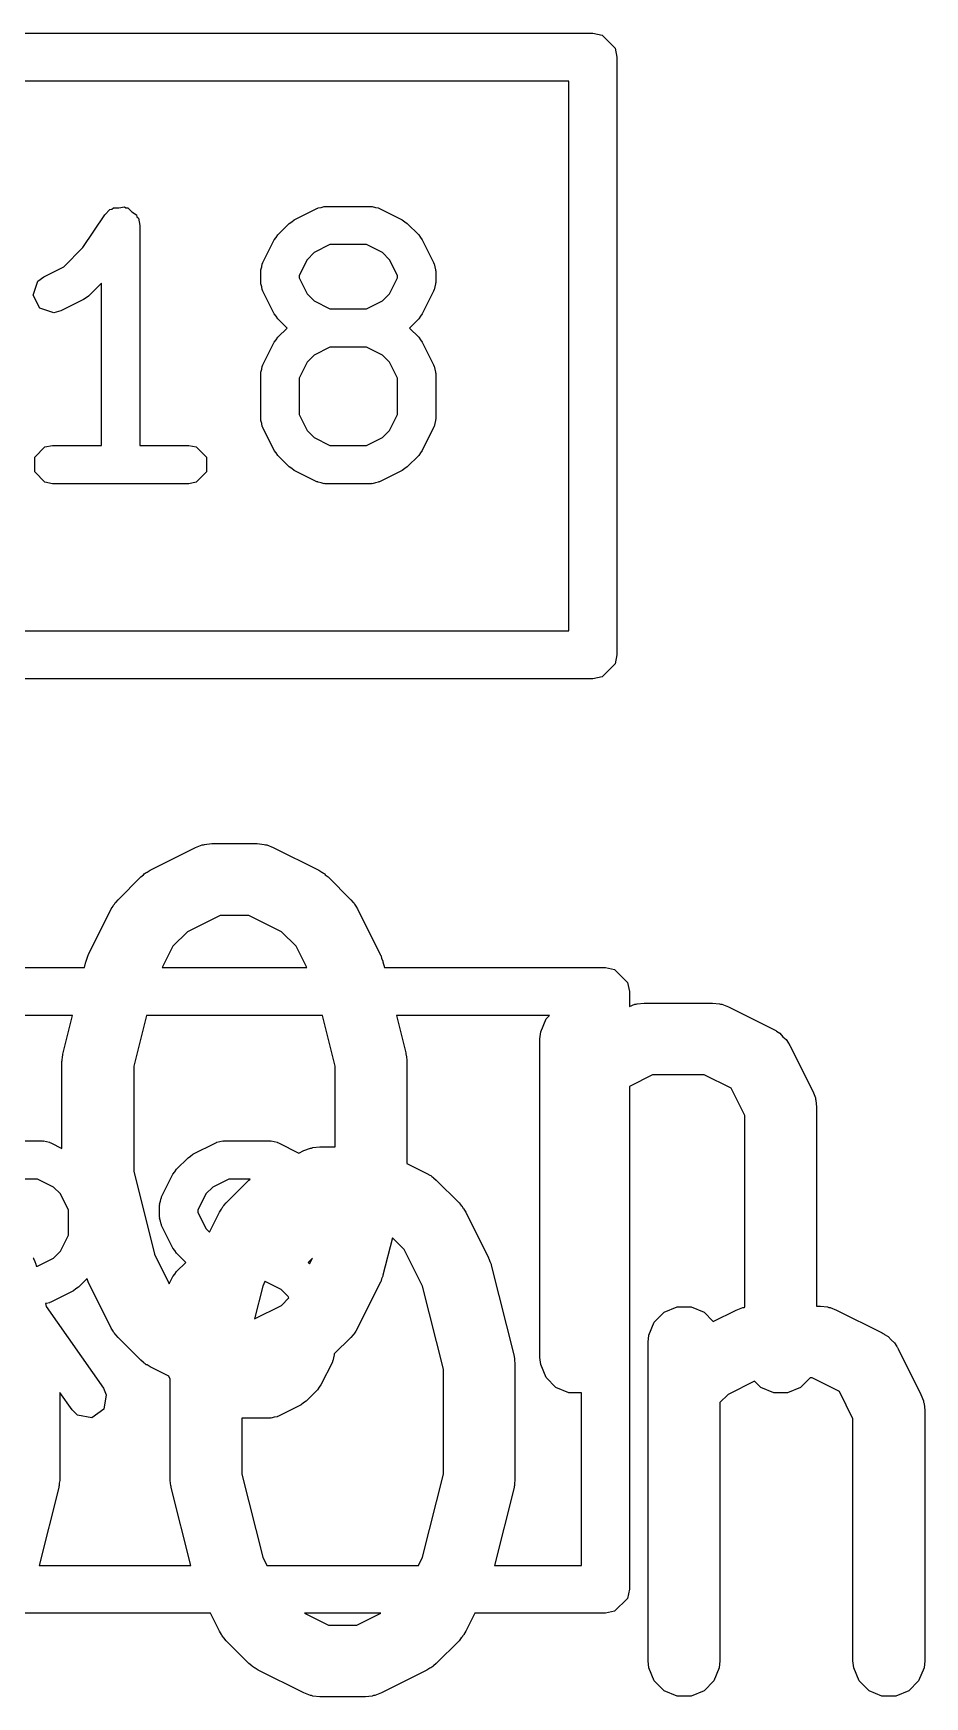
# Model space of a CAD drawing. Extents: x 0.58 to 7.69, y -5.21 to -0.56.
# Drawn here: x 3.7299 to 3.8034, y -2.0748 to -1.9378 of the extents above; entities that cross this region are included whole.
import ezdxf

# ---------------------------------------------------------------- set-up
doc = ezdxf.new("R2010")
doc.units = 0
doc.header["$MEASUREMENT"] = 0
doc.layers.add('BLACK', color=7, linetype='CONTINUOUS')

msp = doc.modelspace()

# ---------------------------------------------------------------- linework, layer by layer
at = {"layer": 'BLACK', "linetype": 'CONTINUOUS'}
for p, q in [((3.69729, -1.93783), (3.77603, -1.93783)), ((3.77603, -1.93783), (3.77678, -1.93798)), ((3.77678, -1.93798), (3.77785, -1.93904)), ((3.77785, -1.93904), (3.778, -1.9398)), ((3.778, -1.9398), (3.778, -1.98901)), ((3.77406, -1.94176), (3.69926, -1.94176)), ((3.77406, -1.98704), (3.77406, -1.94176)), ((3.73403, -1.95547), (3.73582, -1.95279)), ((3.73582, -1.95279), (3.73625, -1.95235)), ((3.73625, -1.95235), (3.73641, -1.95232)), ((3.73641, -1.95232), (3.73653, -1.9522)), ((3.73653, -1.9522), (3.73699, -1.9522)), ((3.73699, -1.9522), (3.73744, -1.95211)), ((3.73744, -1.95211), (3.73757, -1.9522)), ((3.73757, -1.9522), (3.73773, -1.9522)), ((3.73773, -1.9522), (3.73806, -1.95253)), ((3.73806, -1.95253), (3.73844, -1.95278)), ((3.73844, -1.95278), (3.73847, -1.95294)), ((3.73847, -1.95294), (3.73859, -1.95306)), ((3.73859, -1.95306), (3.7387, -1.95366)), ((3.75142, -1.95319), (3.7533, -1.95225)), ((3.7533, -1.95225), (3.75337, -1.95223)), ((3.75337, -1.95223), (3.7534, -1.9522)), ((3.7534, -1.9522), (3.75365, -1.95216)), ((3.75365, -1.95216), (3.75389, -1.95209)), ((3.75389, -1.95209), (3.75393, -1.9521)), ((3.75393, -1.9521), (3.754, -1.95208)), ((3.754, -1.95208), (3.75775, -1.95208)), ((3.75775, -1.95208), (3.75783, -1.9521)), ((3.75783, -1.9521), (3.75786, -1.95209)), ((3.75786, -1.95209), (3.75811, -1.95216)), ((3.75811, -1.95216), (3.75836, -1.9522)), ((3.75836, -1.9522), (3.75838, -1.95223)), ((3.75838, -1.95223), (3.75846, -1.95225)), ((3.75846, -1.95225), (3.76033, -1.95319)), ((3.7387, -1.95366), (3.7387, -1.97177)), ((3.74994, -1.95463), (3.75008, -1.95442)), ((3.75008, -1.95442), (3.75101, -1.95348)), ((3.75101, -1.95348), (3.75122, -1.95334)), ((3.75122, -1.95334), (3.75142, -1.95319)), ((3.76033, -1.95319), (3.76053, -1.95334)), ((3.76053, -1.95334), (3.76074, -1.95348)), ((3.76074, -1.95348), (3.76168, -1.95442)), ((3.76168, -1.95442), (3.76182, -1.95463)), ((3.73245, -1.95705), (3.73403, -1.95547)), ((3.74884, -1.9567), (3.74978, -1.95483)), ((3.74978, -1.95483), (3.74994, -1.95463)), ((3.75306, -1.95589), (3.75249, -1.95647)), ((3.75437, -1.95523), (3.75306, -1.95589)), ((3.75738, -1.95523), (3.75437, -1.95523)), ((3.75869, -1.95589), (3.75738, -1.95523)), ((3.75927, -1.95647), (3.75869, -1.95589)), ((3.76182, -1.95463), (3.76197, -1.95483)), ((3.76197, -1.95483), (3.76291, -1.9567)), ((3.7308, -1.95788), (3.73245, -1.95705)), ((3.74868, -1.9573), (3.74875, -1.95705)), ((3.74875, -1.95705), (3.7488, -1.95681)), ((3.7488, -1.95681), (3.74882, -1.95678)), ((3.74882, -1.95678), (3.74884, -1.9567)), ((3.75249, -1.95647), (3.75183, -1.95778)), ((3.75993, -1.95778), (3.75927, -1.95647)), ((3.76291, -1.9567), (3.76293, -1.95678)), ((3.76293, -1.95678), (3.76296, -1.95681)), ((3.76296, -1.95681), (3.76301, -1.95705)), ((3.76301, -1.95705), (3.76307, -1.9573)), ((3.72993, -1.9594), (3.73032, -1.95825)), ((3.73032, -1.95825), (3.7308, -1.95788)), ((3.73556, -1.9584), (3.73449, -1.95946)), ((3.73556, -1.97177), (3.73556, -1.9584)), ((3.74869, -1.95733), (3.74868, -1.9573)), ((3.74868, -1.95741), (3.74869, -1.95733)), ((3.74868, -1.95835), (3.74868, -1.95741)), ((3.74869, -1.95842), (3.74868, -1.95835)), ((3.74868, -1.95846), (3.74869, -1.95842)), ((3.74875, -1.9587), (3.74868, -1.95846)), ((3.75183, -1.95778), (3.75183, -1.95797)), ((3.75183, -1.95797), (3.75249, -1.95929)), ((3.75927, -1.95929), (3.75993, -1.95797)), ((3.75993, -1.95797), (3.75993, -1.95778)), ((3.76307, -1.95846), (3.76301, -1.9587)), ((3.76307, -1.9573), (3.76306, -1.95733)), ((3.76306, -1.95733), (3.76308, -1.95741)), ((3.76308, -1.95835), (3.76306, -1.95842)), ((3.76306, -1.95842), (3.76307, -1.95846)), ((3.76308, -1.95741), (3.76308, -1.95835)), ((3.73047, -1.96047), (3.72993, -1.9594)), ((3.73408, -1.95975), (3.73221, -1.96069)), ((3.73428, -1.9596), (3.73408, -1.95975)), ((3.73449, -1.95946), (3.73428, -1.9596)), ((3.7488, -1.95895), (3.74875, -1.9587)), ((3.74882, -1.95897), (3.7488, -1.95895)), ((3.74884, -1.95905), (3.74882, -1.95897)), ((3.74978, -1.96093), (3.74884, -1.95905)), ((3.75249, -1.95929), (3.75306, -1.95986)), ((3.75306, -1.95986), (3.75437, -1.96052)), ((3.75738, -1.96052), (3.75869, -1.95986)), ((3.75869, -1.95986), (3.75927, -1.95929)), ((3.76291, -1.95905), (3.76197, -1.96093)), ((3.76293, -1.95897), (3.76291, -1.95905)), ((3.76296, -1.95895), (3.76293, -1.95897)), ((3.76301, -1.9587), (3.76296, -1.95895)), ((3.73162, -1.96085), (3.73047, -1.96047)), ((3.73221, -1.96069), (3.73162, -1.96085)), ((3.74994, -1.96112), (3.74978, -1.96093)), ((3.75008, -1.96133), (3.74994, -1.96112)), ((3.75084, -1.9621), (3.75008, -1.96133)), ((3.75437, -1.96052), (3.75738, -1.96052)), ((3.76168, -1.96133), (3.76092, -1.9621)), ((3.76182, -1.96112), (3.76168, -1.96133)), ((3.76197, -1.96093), (3.76182, -1.96112)), ((3.75008, -1.96286), (3.75084, -1.9621)), ((3.76092, -1.9621), (3.76168, -1.96286)), ((3.74884, -1.96514), (3.74978, -1.96327)), ((3.74978, -1.96327), (3.74994, -1.96307)), ((3.74994, -1.96307), (3.75008, -1.96286)), ((3.75437, -1.96367), (3.75306, -1.96433)), ((3.75738, -1.96367), (3.75437, -1.96367)), ((3.75869, -1.96433), (3.75738, -1.96367)), ((3.76168, -1.96286), (3.76182, -1.96307)), ((3.76182, -1.96307), (3.76197, -1.96327)), ((3.76197, -1.96327), (3.76291, -1.96514)), ((3.74868, -1.96573), (3.74875, -1.96549)), ((3.74875, -1.96549), (3.7488, -1.96524)), ((3.7488, -1.96524), (3.74882, -1.96522)), ((3.74882, -1.96522), (3.74884, -1.96514)), ((3.75249, -1.9649), (3.75183, -1.96622)), ((3.75306, -1.96433), (3.75249, -1.9649)), ((3.75927, -1.9649), (3.75869, -1.96433)), ((3.75993, -1.96622), (3.75927, -1.9649)), ((3.76291, -1.96514), (3.76293, -1.96522)), ((3.76293, -1.96522), (3.76296, -1.96524)), ((3.76296, -1.96524), (3.76301, -1.96549)), ((3.76301, -1.96549), (3.76307, -1.96573)), ((3.74869, -1.96577), (3.74868, -1.96573)), ((3.74868, -1.96585), (3.74869, -1.96577)), ((3.74868, -1.96959), (3.74868, -1.96585)), ((3.75183, -1.96622), (3.75183, -1.96922)), ((3.75993, -1.96922), (3.75993, -1.96622)), ((3.76307, -1.96573), (3.76306, -1.96577)), ((3.76306, -1.96577), (3.76308, -1.96585)), ((3.76308, -1.96585), (3.76308, -1.96959)), ((3.74869, -1.96967), (3.74868, -1.96959)), ((3.75183, -1.96922), (3.75249, -1.97054)), ((3.75927, -1.97054), (3.75993, -1.96922)), ((3.76308, -1.96959), (3.76306, -1.96967)), ((3.74868, -1.96971), (3.74869, -1.96967)), ((3.74875, -1.96995), (3.74868, -1.96971)), ((3.7488, -1.9702), (3.74875, -1.96995)), ((3.74882, -1.97022), (3.7488, -1.9702)), ((3.74884, -1.9703), (3.74882, -1.97022)), ((3.74978, -1.97217), (3.74884, -1.9703)), ((3.75249, -1.97054), (3.75306, -1.97111)), ((3.75869, -1.97111), (3.75927, -1.97054)), ((3.76291, -1.9703), (3.76197, -1.97217)), ((3.76293, -1.97022), (3.76291, -1.9703)), ((3.76296, -1.9702), (3.76293, -1.97022)), ((3.76301, -1.96995), (3.76296, -1.9702)), ((3.76307, -1.96971), (3.76301, -1.96995)), ((3.76306, -1.96967), (3.76307, -1.96971)), ((3.73005, -1.97274), (3.7309, -1.97189)), ((3.7309, -1.97189), (3.73151, -1.97177)), ((3.73151, -1.97177), (3.73556, -1.97177)), ((3.7387, -1.97177), (3.74275, -1.97177)), ((3.74275, -1.97177), (3.74336, -1.97189)), ((3.74336, -1.97189), (3.74421, -1.97274)), ((3.74994, -1.97237), (3.74978, -1.97217)), ((3.75306, -1.97111), (3.75437, -1.97177)), ((3.75437, -1.97177), (3.75738, -1.97177)), ((3.75738, -1.97177), (3.75869, -1.97111)), ((3.76197, -1.97217), (3.76182, -1.97237)), ((3.73005, -1.97395), (3.73005, -1.97274)), ((3.74421, -1.97274), (3.74421, -1.97395)), ((3.75008, -1.97258), (3.74994, -1.97237)), ((3.75101, -1.97352), (3.75008, -1.97258)), ((3.75122, -1.97366), (3.75101, -1.97352)), ((3.75142, -1.97382), (3.75122, -1.97366)), ((3.76053, -1.97366), (3.76033, -1.97382)), ((3.76074, -1.97352), (3.76053, -1.97366)), ((3.76168, -1.97258), (3.76074, -1.97352)), ((3.76182, -1.97237), (3.76168, -1.97258)), ((3.7309, -1.9748), (3.73005, -1.97395)), ((3.73151, -1.97492), (3.7309, -1.9748)), ((3.74275, -1.97492), (3.73151, -1.97492)), ((3.74336, -1.9748), (3.74275, -1.97492)), ((3.74421, -1.97395), (3.74336, -1.9748)), ((3.7533, -1.97475), (3.75142, -1.97382)), ((3.75337, -1.97477), (3.7533, -1.97475)), ((3.7534, -1.9748), (3.75337, -1.97477)), ((3.75365, -1.97485), (3.7534, -1.9748)), ((3.75389, -1.97492), (3.75365, -1.97485)), ((3.75393, -1.9749), (3.75389, -1.97492)), ((3.754, -1.97492), (3.75393, -1.9749)), ((3.75775, -1.97492), (3.754, -1.97492)), ((3.75783, -1.9749), (3.75775, -1.97492)), ((3.75786, -1.97492), (3.75783, -1.9749)), ((3.75811, -1.97485), (3.75786, -1.97492)), ((3.75836, -1.9748), (3.75811, -1.97485)), ((3.75838, -1.97477), (3.75836, -1.9748)), ((3.75846, -1.97475), (3.75838, -1.97477)), ((3.76033, -1.97382), (3.75846, -1.97475)), ((3.71716, -1.98704), (3.77406, -1.98704)), ((3.77785, -1.98976), (3.77678, -1.99083)), ((3.778, -1.98901), (3.77785, -1.98976)), ((3.77603, -1.99098), (3.69729, -1.99098)), ((3.77678, -1.99083), (3.77603, -1.99098)), ((3.73956, -2.00674), (3.74331, -2.00486)), ((3.74331, -2.00486), (3.74385, -2.00466)), ((3.74385, -2.00466), (3.74396, -2.00465)), ((3.74396, -2.00465), (3.74405, -2.00461)), ((3.74405, -2.00461), (3.74463, -2.00455)), ((3.74463, -2.00455), (3.74838, -2.00455)), ((3.74838, -2.00455), (3.74895, -2.00461)), ((3.74895, -2.00461), (3.74905, -2.00465)), ((3.74905, -2.00465), (3.74916, -2.00466)), ((3.74916, -2.00466), (3.7497, -2.00486)), ((3.7497, -2.00486), (3.75345, -2.00674)), ((3.73692, -2.00917), (3.73879, -2.00729)), ((3.73879, -2.00729), (3.73902, -2.00711)), ((3.73902, -2.00711), (3.73907, -2.00705)), ((3.73907, -2.00705), (3.73916, -2.00699)), ((3.73916, -2.00699), (3.73924, -2.00692)), ((3.73924, -2.00692), (3.73931, -2.00689)), ((3.73931, -2.00689), (3.73956, -2.00674)), ((3.75345, -2.00674), (3.7537, -2.00689)), ((3.7537, -2.00689), (3.75377, -2.00692)), ((3.75377, -2.00692), (3.75385, -2.00699)), ((3.75385, -2.00699), (3.75394, -2.00705)), ((3.75394, -2.00705), (3.75399, -2.00711)), ((3.75399, -2.00711), (3.75422, -2.00729)), ((3.75422, -2.00729), (3.75609, -2.00917)), ((3.73673, -2.00939), (3.73692, -2.00917)), ((3.75609, -2.00917), (3.75628, -2.00939)), ((3.73449, -2.01368), (3.73636, -2.00993)), ((3.73636, -2.00993), (3.73652, -2.00969)), ((3.73652, -2.00969), (3.73655, -2.00961)), ((3.73655, -2.00961), (3.73662, -2.00953)), ((3.73662, -2.00953), (3.73667, -2.00944)), ((3.73667, -2.00944), (3.73673, -2.00939)), ((3.74533, -2.01046), (3.74263, -2.01181)), ((3.74768, -2.01046), (3.74533, -2.01046)), ((3.75038, -2.01181), (3.74768, -2.01046)), ((3.75628, -2.00939), (3.75634, -2.00944)), ((3.75634, -2.00944), (3.75639, -2.00953)), ((3.75639, -2.00953), (3.75646, -2.00961)), ((3.75646, -2.00961), (3.75649, -2.00969)), ((3.75649, -2.00969), (3.75664, -2.00993)), ((3.75664, -2.00993), (3.75852, -2.01368)), ((3.74263, -2.01181), (3.74143, -2.013)), ((3.75158, -2.013), (3.75038, -2.01181)), ((3.74143, -2.013), (3.74055, -2.01476)), ((3.75246, -2.01476), (3.75158, -2.013)), ((3.72137, -2.01476), (3.73415, -2.01476)), ((3.73415, -2.01476), (3.73427, -2.01429)), ((3.73427, -2.01429), (3.73428, -2.01425)), ((3.73428, -2.01422), (3.73437, -2.01398)), ((3.73428, -2.01425), (3.73428, -2.01422)), ((3.73437, -2.01398), (3.73446, -2.01374)), ((3.73446, -2.01374), (3.73447, -2.01373)), ((3.73447, -2.01373), (3.73449, -2.01368)), ((3.74055, -2.01476), (3.75246, -2.01476)), ((3.75852, -2.01368), (3.75853, -2.01373)), ((3.75853, -2.01373), (3.75855, -2.01374)), ((3.75855, -2.01374), (3.75863, -2.01398)), ((3.75863, -2.01398), (3.75873, -2.01422)), ((3.75873, -2.01422), (3.75873, -2.01425)), ((3.75873, -2.01425), (3.75874, -2.01429)), ((3.75874, -2.01429), (3.75886, -2.01476)), ((3.75886, -2.01476), (3.77707, -2.01476)), ((3.77707, -2.01476), (3.77782, -2.01491)), ((3.77782, -2.01491), (3.77889, -2.01598)), ((3.77889, -2.01598), (3.77904, -2.01673)), ((3.77904, -2.01673), (3.77904, -2.01795)), ((3.73316, -2.0187), (3.72235, -2.0187)), ((3.73239, -2.02179), (3.73316, -2.0187)), ((3.73925, -2.0187), (3.73821, -2.02287)), ((3.75376, -2.0187), (3.73925, -2.0187)), ((3.7548, -2.02287), (3.75376, -2.0187)), ((3.75985, -2.0187), (3.76062, -2.02179)), ((3.77246, -2.0187), (3.75985, -2.0187)), ((3.77217, -2.01899), (3.77246, -2.0187)), ((3.77904, -2.01795), (3.77947, -2.01778)), ((3.77947, -2.01778), (3.77958, -2.01777)), ((3.77958, -2.01777), (3.77967, -2.01773)), ((3.77967, -2.01773), (3.78025, -2.01768)), ((3.78025, -2.01768), (3.78587, -2.01768)), ((3.78587, -2.01768), (3.78645, -2.01773)), ((3.78645, -2.01773), (3.78655, -2.01777)), ((3.78655, -2.01777), (3.78665, -2.01778)), ((3.78665, -2.01778), (3.78719, -2.01799)), ((3.78719, -2.01799), (3.79094, -2.01986)), ((3.77167, -2.02063), (3.77173, -2.02005)), ((3.77173, -2.02005), (3.77217, -2.01899)), ((3.79094, -2.01986), (3.79104, -2.01992)), ((3.79104, -2.01992), (3.79109, -2.01994)), ((3.79109, -2.01994), (3.79114, -2.01999)), ((3.79114, -2.01999), (3.79143, -2.02017)), ((3.79143, -2.02017), (3.79168, -2.02045)), ((3.77167, -2.04687), (3.77167, -2.02063)), ((3.79168, -2.02045), (3.79196, -2.02069)), ((3.79196, -2.02069), (3.79214, -2.02098)), ((3.79214, -2.02098), (3.79219, -2.02104)), ((3.79219, -2.02104), (3.7922, -2.02109)), ((3.7922, -2.02109), (3.79226, -2.02118)), ((3.79226, -2.02118), (3.79414, -2.02493)), ((3.7323, -2.0225), (3.73231, -2.0224)), ((3.7323, -2.02965), (3.7323, -2.0225)), ((3.73231, -2.02236), (3.73234, -2.02214)), ((3.73231, -2.0224), (3.73231, -2.02236)), ((3.73234, -2.02214), (3.73236, -2.02193)), ((3.73236, -2.02193), (3.73238, -2.02189)), ((3.73238, -2.02189), (3.73239, -2.02179)), ((3.73821, -2.02287), (3.73821, -2.03151)), ((3.7548, -2.02952), (3.7548, -2.02287)), ((3.76062, -2.02179), (3.76063, -2.02189)), ((3.76063, -2.02189), (3.76065, -2.02193)), ((3.76065, -2.02193), (3.76067, -2.02214)), ((3.76067, -2.02214), (3.7607, -2.02236)), ((3.7607, -2.02236), (3.7607, -2.0224)), ((3.7607, -2.0224), (3.76071, -2.0225)), ((3.76071, -2.0225), (3.76071, -2.03088)), ((3.78095, -2.02358), (3.77904, -2.02454)), ((3.78518, -2.02358), (3.78095, -2.02358)), ((3.78742, -2.0247), (3.78518, -2.02358)), ((3.77904, -2.02454), (3.77904, -2.06594)), ((3.78855, -2.02695), (3.78742, -2.0247)), ((3.79414, -2.02493), (3.79435, -2.02547)), ((3.79435, -2.02547), (3.79435, -2.02558)), ((3.79435, -2.02558), (3.79439, -2.02568)), ((3.79439, -2.02568), (3.79445, -2.02625)), ((3.78855, -2.04272), (3.78855, -2.02695)), ((3.79445, -2.02625), (3.79445, -2.04264)), ((3.72321, -2.02902), (3.73067, -2.02902)), ((3.73067, -2.02902), (3.73074, -2.02904)), ((3.73074, -2.02904), (3.73078, -2.02903)), ((3.73078, -2.02903), (3.73102, -2.02909)), ((3.73102, -2.02909), (3.73127, -2.02914)), ((3.73127, -2.02914), (3.73129, -2.02917)), ((3.73129, -2.02917), (3.73137, -2.02919)), ((3.73137, -2.02919), (3.7323, -2.02965)), ((3.74309, -2.03013), (3.74496, -2.02919)), ((3.74496, -2.02919), (3.74504, -2.02917)), ((3.74504, -2.02917), (3.74506, -2.02914)), ((3.74506, -2.02914), (3.74531, -2.02909)), ((3.74531, -2.02909), (3.74555, -2.02903)), ((3.74555, -2.02903), (3.74559, -2.02904)), ((3.74559, -2.02904), (3.74566, -2.02902)), ((3.74566, -2.02902), (3.74941, -2.02902)), ((3.74941, -2.02902), (3.74949, -2.02904)), ((3.74949, -2.02904), (3.74953, -2.02903)), ((3.74953, -2.02903), (3.74977, -2.02909)), ((3.74977, -2.02909), (3.75002, -2.02914)), ((3.75002, -2.02914), (3.75004, -2.02917)), ((3.75004, -2.02917), (3.75012, -2.02919)), ((3.75012, -2.02919), (3.75181, -2.03003)), ((3.75181, -2.03003), (3.75222, -2.02983)), ((3.75222, -2.02983), (3.75276, -2.02963)), ((3.75276, -2.02963), (3.75286, -2.02962)), ((3.75286, -2.02962), (3.75296, -2.02958)), ((3.75296, -2.02958), (3.75354, -2.02952)), ((3.75354, -2.02952), (3.7548, -2.02952)), ((3.74174, -2.03136), (3.74268, -2.03042)), ((3.74268, -2.03042), (3.74289, -2.03028)), ((3.74289, -2.03028), (3.74309, -2.03013)), ((3.76071, -2.03088), (3.76236, -2.03171)), ((3.73029, -2.03217), (3.72552, -2.03217)), ((3.73161, -2.03283), (3.73029, -2.03217)), ((3.73821, -2.03151), (3.73992, -2.03835)), ((3.74051, -2.03364), (3.74144, -2.03177)), ((3.74144, -2.03177), (3.7416, -2.03157)), ((3.7416, -2.03157), (3.74174, -2.03136)), ((3.74604, -2.03217), (3.74472, -2.03283)), ((3.74583, -2.03413), (3.7477, -2.03226)), ((3.74781, -2.03217), (3.74604, -2.03217)), ((3.7477, -2.03226), (3.74781, -2.03217)), ((3.76236, -2.03171), (3.76261, -2.03186)), ((3.76261, -2.03186), (3.76268, -2.03189)), ((3.76268, -2.03189), (3.76276, -2.03196)), ((3.76276, -2.03196), (3.76285, -2.03202)), ((3.76285, -2.03202), (3.7629, -2.03207)), ((3.7629, -2.03207), (3.76313, -2.03226)), ((3.76313, -2.03226), (3.765, -2.03413)), ((3.73218, -2.0334), (3.73161, -2.03283)), ((3.73284, -2.03472), (3.73218, -2.0334)), ((3.74034, -2.03423), (3.74041, -2.03399)), ((3.74041, -2.03399), (3.74046, -2.03374)), ((3.74046, -2.03374), (3.74049, -2.03372)), ((3.74049, -2.03372), (3.74051, -2.03364)), ((3.74415, -2.0334), (3.74349, -2.03472)), ((3.74472, -2.03283), (3.74415, -2.0334)), ((3.73284, -2.03679), (3.73284, -2.03472)), ((3.74036, -2.03427), (3.74034, -2.03423)), ((3.74034, -2.03435), (3.74036, -2.03427)), ((3.74034, -2.03528), (3.74034, -2.03435)), ((3.74036, -2.03536), (3.74034, -2.03528)), ((3.74034, -2.03539), (3.74036, -2.03536)), ((3.74349, -2.03472), (3.74349, -2.03491)), ((3.74349, -2.03491), (3.74415, -2.03623)), ((3.74446, -2.03654), (3.74527, -2.0349)), ((3.74527, -2.0349), (3.74543, -2.03465)), ((3.74543, -2.03465), (3.74546, -2.03458)), ((3.74546, -2.03458), (3.74553, -2.0345)), ((3.74553, -2.0345), (3.74558, -2.03441)), ((3.74558, -2.03441), (3.74564, -2.03436)), ((3.74564, -2.03436), (3.74583, -2.03413)), ((3.765, -2.03413), (3.76519, -2.03436)), ((3.76519, -2.03436), (3.76525, -2.03441)), ((3.76525, -2.03441), (3.7653, -2.0345)), ((3.7653, -2.0345), (3.76537, -2.03458)), ((3.76537, -2.03458), (3.7654, -2.03465)), ((3.7654, -2.03465), (3.76555, -2.0349)), ((3.76555, -2.0349), (3.76743, -2.03865)), ((3.74041, -2.03564), (3.74034, -2.03539)), ((3.74046, -2.03589), (3.74041, -2.03564)), ((3.74049, -2.03591), (3.74046, -2.03589)), ((3.74051, -2.03599), (3.74049, -2.03591)), ((3.74144, -2.03786), (3.74051, -2.03599)), ((3.74415, -2.03623), (3.74446, -2.03654)), ((3.73161, -2.03868), (3.73218, -2.0381)), ((3.73218, -2.0381), (3.73284, -2.03679)), ((3.7416, -2.03806), (3.74144, -2.03786)), ((3.74174, -2.03827), (3.7416, -2.03806)), ((3.75951, -2.037), (3.75874, -2.04009)), ((3.76049, -2.03797), (3.75951, -2.037)), ((3.762, -2.041), (3.76049, -2.03797)), ((3.72993, -2.03865), (3.72995, -2.03869)), ((3.72995, -2.03869), (3.72996, -2.03871)), ((3.72996, -2.03871), (3.73005, -2.03895)), ((3.73005, -2.03895), (3.73014, -2.03919)), ((3.73014, -2.03919), (3.73014, -2.03921)), ((3.73014, -2.03921), (3.73016, -2.03926)), ((3.73016, -2.03926), (3.73018, -2.03933)), ((3.73018, -2.03933), (3.73029, -2.03933)), ((3.73029, -2.03933), (3.73161, -2.03868)), ((3.73992, -2.03835), (3.74114, -2.0408)), ((3.7425, -2.03903), (3.74174, -2.03827)), ((3.74174, -2.03979), (3.7425, -2.03903)), ((3.75292, -2.03869), (3.75258, -2.03903)), ((3.75258, -2.03903), (3.75269, -2.03915)), ((3.75269, -2.03915), (3.75292, -2.03869)), ((3.76743, -2.03865), (3.76744, -2.03869)), ((3.76744, -2.03869), (3.76746, -2.03871)), ((3.76746, -2.03871), (3.76754, -2.03895)), ((3.76754, -2.03895), (3.76764, -2.03919)), ((3.76764, -2.03919), (3.76764, -2.03921)), ((3.76764, -2.03921), (3.76765, -2.03926)), ((3.76765, -2.03926), (3.76953, -2.04676)), ((3.73437, -2.04037), (3.73365, -2.04108)), ((3.73437, -2.04039), (3.73437, -2.04037)), ((3.73446, -2.04064), (3.73437, -2.04039)), ((3.73447, -2.04065), (3.73446, -2.04064)), ((3.73449, -2.0407), (3.73447, -2.04065)), ((3.73636, -2.04445), (3.73449, -2.0407)), ((3.74114, -2.0408), (3.74144, -2.0402)), ((3.74144, -2.0402), (3.7416, -2.04)), ((3.7416, -2.04), (3.74174, -2.03979)), ((3.74902, -2.04061), (3.74883, -2.041)), ((3.74904, -2.04061), (3.74902, -2.04061)), ((3.75036, -2.04126), (3.74904, -2.04061)), ((3.75852, -2.0407), (3.75664, -2.04445)), ((3.75853, -2.04065), (3.75852, -2.0407)), ((3.75855, -2.04064), (3.75853, -2.04065)), ((3.75863, -2.0404), (3.75855, -2.04064)), ((3.75873, -2.04016), (3.75863, -2.0404)), ((3.75874, -2.04009), (3.75873, -2.04013)), ((3.75873, -2.04013), (3.75873, -2.04016)), ((3.73325, -2.04138), (3.73137, -2.04232)), ((3.73344, -2.04122), (3.73325, -2.04138)), ((3.73365, -2.04108), (3.73344, -2.04122)), ((3.74883, -2.041), (3.74815, -2.04369)), ((3.75093, -2.04184), (3.75036, -2.04126)), ((3.75038, -2.04257), (3.75099, -2.04196)), ((3.75099, -2.04196), (3.75093, -2.04184)), ((3.76371, -2.04783), (3.762, -2.041)), ((3.73102, -2.04241), (3.73095, -2.04243)), ((3.73095, -2.04243), (3.73101, -2.04267)), ((3.73101, -2.04267), (3.73571, -2.04938)), ((3.73127, -2.04236), (3.73102, -2.04241)), ((3.73129, -2.04234), (3.73127, -2.04236)), ((3.73137, -2.04232), (3.73129, -2.04234)), ((3.74815, -2.04369), (3.75038, -2.04257)), ((3.78108, -2.04396), (3.78189, -2.04314)), ((3.78189, -2.04314), (3.78296, -2.0427)), ((3.78296, -2.0427), (3.78411, -2.0427)), ((3.78411, -2.0427), (3.78518, -2.04314)), ((3.78518, -2.04314), (3.78594, -2.04391)), ((3.78594, -2.04391), (3.78784, -2.04296)), ((3.78784, -2.04296), (3.78838, -2.04275)), ((3.78838, -2.04275), (3.78849, -2.04274)), ((3.78849, -2.04274), (3.78855, -2.04272)), ((3.79445, -2.04264), (3.79478, -2.04264)), ((3.79478, -2.04264), (3.79536, -2.0427)), ((3.79536, -2.0427), (3.79546, -2.04274)), ((3.79546, -2.04274), (3.79556, -2.04275)), ((3.79556, -2.04275), (3.7961, -2.04296)), ((3.7961, -2.04296), (3.79985, -2.04483)), ((3.73652, -2.04469), (3.73636, -2.04445)), ((3.73655, -2.04477), (3.73652, -2.04469)), ((3.73662, -2.04485), (3.73655, -2.04477)), ((3.73667, -2.04494), (3.73662, -2.04485)), ((3.73673, -2.04499), (3.73667, -2.04494)), ((3.75634, -2.04494), (3.75628, -2.04499)), ((3.75639, -2.04485), (3.75634, -2.04494)), ((3.75646, -2.04477), (3.75639, -2.04485)), ((3.75649, -2.04469), (3.75646, -2.04477)), ((3.75664, -2.04445), (3.75649, -2.04469)), ((3.78064, -2.04502), (3.78108, -2.04396)), ((3.79985, -2.04483), (3.79995, -2.04489)), ((3.79995, -2.04489), (3.8, -2.04491)), ((3.8, -2.04491), (3.80005, -2.04496)), ((3.73692, -2.04521), (3.73673, -2.04499)), ((3.73879, -2.04709), (3.73692, -2.04521)), ((3.75609, -2.04521), (3.75473, -2.04657)), ((3.75628, -2.04499), (3.75609, -2.04521)), ((3.78058, -2.0456), (3.78064, -2.04502)), ((3.78058, -2.07184), (3.78058, -2.0456)), ((3.80005, -2.04496), (3.80034, -2.04514)), ((3.80034, -2.04514), (3.80059, -2.04542)), ((3.80059, -2.04542), (3.80087, -2.04566)), ((3.80087, -2.04566), (3.80105, -2.04595)), ((3.80105, -2.04595), (3.8011, -2.04601)), ((3.8011, -2.04601), (3.80111, -2.04605)), ((3.80111, -2.04605), (3.80117, -2.04615)), ((3.80117, -2.04615), (3.80305, -2.0499)), ((3.73902, -2.04727), (3.73879, -2.04709)), ((3.73907, -2.04733), (3.73902, -2.04727)), ((3.73916, -2.04739), (3.73907, -2.04733)), ((3.73924, -2.04746), (3.73916, -2.04739)), ((3.73931, -2.04748), (3.73924, -2.04746)), ((3.73956, -2.04764), (3.73931, -2.04748)), ((3.74109, -2.04841), (3.73956, -2.04764)), ((3.75457, -2.04724), (3.75363, -2.04911)), ((3.75459, -2.04716), (3.75457, -2.04724)), ((3.75462, -2.04713), (3.75459, -2.04716)), ((3.75467, -2.04689), (3.75462, -2.04713)), ((3.75473, -2.04664), (3.75467, -2.04689)), ((3.75473, -2.04657), (3.75472, -2.04661)), ((3.75472, -2.04661), (3.75473, -2.04664)), ((3.76953, -2.04676), (3.76954, -2.04685)), ((3.76954, -2.04685), (3.76956, -2.0469)), ((3.76956, -2.0469), (3.76958, -2.04711)), ((3.76958, -2.04711), (3.76961, -2.04733)), ((3.76961, -2.04733), (3.7696, -2.04737)), ((3.7696, -2.04737), (3.76961, -2.04747)), ((3.76961, -2.04747), (3.76961, -2.05685)), ((3.77173, -2.04745), (3.77167, -2.04687)), ((3.77217, -2.04852), (3.77173, -2.04745)), ((3.74121, -2.04865), (3.74109, -2.04841)), ((3.74121, -2.05685), (3.74121, -2.04865)), ((3.76371, -2.05648), (3.76371, -2.04783)), ((3.77298, -2.04933), (3.77217, -2.04852)), ((3.78934, -2.04881), (3.78716, -2.0499)), ((3.78986, -2.04933), (3.78934, -2.04881)), ((3.79392, -2.04855), (3.79314, -2.04933)), ((3.79409, -2.04855), (3.79392, -2.04855)), ((3.79633, -2.04967), (3.79409, -2.04855)), ((3.73313, -2.05118), (3.73212, -2.04975)), ((3.73212, -2.04975), (3.73212, -2.05685)), ((3.73571, -2.04938), (3.73595, -2.04994)), ((3.73595, -2.04994), (3.73574, -2.05113)), ((3.75334, -2.04952), (3.7524, -2.05046)), ((3.75348, -2.04931), (3.75334, -2.04952)), ((3.75363, -2.04911), (3.75348, -2.04931)), ((3.77405, -2.04977), (3.77298, -2.04933)), ((3.7751, -2.04977), (3.77405, -2.04977)), ((3.7751, -2.06398), (3.7751, -2.04977)), ((3.78716, -2.0499), (3.78649, -2.05057)), ((3.79092, -2.04977), (3.78986, -2.04933)), ((3.79207, -2.04977), (3.79092, -2.04977)), ((3.79314, -2.04933), (3.79207, -2.04977)), ((3.79745, -2.05192), (3.79633, -2.04967)), ((3.80305, -2.0499), (3.80326, -2.05044)), ((3.73357, -2.05161), (3.73313, -2.05118)), ((3.73476, -2.05182), (3.73357, -2.05161)), ((3.73574, -2.05113), (3.73476, -2.05182)), ((3.74977, -2.05179), (3.74953, -2.05185)), ((3.75002, -2.05174), (3.74977, -2.05179)), ((3.75004, -2.05171), (3.75002, -2.05174)), ((3.75012, -2.05169), (3.75004, -2.05171)), ((3.75199, -2.05075), (3.75012, -2.05169)), ((3.75219, -2.0506), (3.75199, -2.05075)), ((3.7524, -2.05046), (3.75219, -2.0506)), ((3.78649, -2.05057), (3.78649, -2.07184)), ((3.80326, -2.05044), (3.80326, -2.05055)), ((3.80326, -2.05055), (3.8033, -2.05064)), ((3.8033, -2.05064), (3.80336, -2.05122)), ((3.80336, -2.05122), (3.80336, -2.07184)), ((3.74941, -2.05186), (3.74712, -2.05186)), ((3.74712, -2.05186), (3.74712, -2.05648)), ((3.74949, -2.05184), (3.74941, -2.05186)), ((3.74953, -2.05185), (3.74949, -2.05184)), ((3.79745, -2.07184), (3.79745, -2.05192)), ((3.73208, -2.0572), (3.73206, -2.05742)), ((3.73212, -2.05699), (3.73208, -2.0572)), ((3.73212, -2.05685), (3.73211, -2.05695)), ((3.73211, -2.05695), (3.73212, -2.05699)), ((3.74122, -2.05695), (3.74121, -2.05685)), ((3.74122, -2.05699), (3.74122, -2.05695)), ((3.74125, -2.0572), (3.74122, -2.05699)), ((3.74127, -2.05742), (3.74125, -2.0572)), ((3.74712, -2.05648), (3.74883, -2.06331)), ((3.762, -2.06331), (3.76371, -2.05648)), ((3.76958, -2.0572), (3.76956, -2.05742)), ((3.76961, -2.05699), (3.76958, -2.0572)), ((3.76961, -2.05685), (3.7696, -2.05695)), ((3.7696, -2.05695), (3.76961, -2.05699)), ((3.73203, -2.05756), (3.73043, -2.06398)), ((3.73205, -2.05746), (3.73203, -2.05756)), ((3.73206, -2.05742), (3.73205, -2.05746)), ((3.74129, -2.05746), (3.74127, -2.05742)), ((3.7413, -2.05756), (3.74129, -2.05746)), ((3.7429, -2.06398), (3.7413, -2.05756)), ((3.76953, -2.05756), (3.76792, -2.06398)), ((3.76954, -2.05746), (3.76953, -2.05756)), ((3.76956, -2.05742), (3.76954, -2.05746)), ((3.73043, -2.06398), (3.7429, -2.06398)), ((3.74883, -2.06331), (3.74916, -2.06398)), ((3.74916, -2.06398), (3.76167, -2.06398)), ((3.76167, -2.06398), (3.762, -2.06331)), ((3.76792, -2.06398), (3.7751, -2.06398)), ((3.77889, -2.0667), (3.77782, -2.06776)), ((3.77904, -2.06594), (3.77889, -2.0667)), ((3.74452, -2.06791), (3.72881, -2.06791)), ((3.74527, -2.06941), (3.74452, -2.06791)), ((3.75228, -2.06791), (3.75424, -2.06889)), ((3.75855, -2.06791), (3.75228, -2.06791)), ((3.75659, -2.06889), (3.75855, -2.06791)), ((3.7663, -2.06791), (3.76555, -2.06941)), ((3.77707, -2.06791), (3.7663, -2.06791)), ((3.77782, -2.06776), (3.77707, -2.06791)), ((3.74543, -2.06966), (3.74527, -2.06941)), ((3.75424, -2.06889), (3.75659, -2.06889)), ((3.76555, -2.06941), (3.7654, -2.06966)), ((3.74546, -2.06973), (3.74543, -2.06966)), ((3.74553, -2.06982), (3.74546, -2.06973)), ((3.74558, -2.0699), (3.74553, -2.06982)), ((3.74564, -2.06996), (3.74558, -2.0699)), ((3.74583, -2.07018), (3.74564, -2.06996)), ((3.7477, -2.07206), (3.74583, -2.07018)), ((3.765, -2.07018), (3.76313, -2.07206)), ((3.76519, -2.06996), (3.765, -2.07018)), ((3.76525, -2.0699), (3.76519, -2.06996)), ((3.7653, -2.06982), (3.76525, -2.0699)), ((3.76537, -2.06973), (3.7653, -2.06982)), ((3.7654, -2.06966), (3.76537, -2.06973)), ((3.74793, -2.07224), (3.7477, -2.07206)), ((3.74798, -2.0723), (3.74793, -2.07224)), ((3.74807, -2.07236), (3.74798, -2.0723)), ((3.76285, -2.0723), (3.76276, -2.07236)), ((3.7629, -2.07224), (3.76285, -2.0723)), ((3.76313, -2.07206), (3.7629, -2.07224)), ((3.78064, -2.07242), (3.78058, -2.07184)), ((3.78649, -2.07184), (3.78643, -2.07242)), ((3.79751, -2.07242), (3.79745, -2.07184)), ((3.80336, -2.07184), (3.8033, -2.07242)), ((3.74815, -2.07242), (3.74807, -2.07236)), ((3.74822, -2.07245), (3.74815, -2.07242)), ((3.74847, -2.07261), (3.74822, -2.07245)), ((3.75222, -2.07448), (3.74847, -2.07261)), ((3.76236, -2.07261), (3.75861, -2.07448)), ((3.76261, -2.07245), (3.76236, -2.07261)), ((3.76268, -2.07242), (3.76261, -2.07245)), ((3.76276, -2.07236), (3.76268, -2.07242)), ((3.78108, -2.07348), (3.78064, -2.07242)), ((3.78189, -2.0743), (3.78108, -2.07348)), ((3.78599, -2.07348), (3.78518, -2.0743)), ((3.78643, -2.07242), (3.78599, -2.07348)), ((3.79795, -2.07348), (3.79751, -2.07242)), ((3.79877, -2.0743), (3.79795, -2.07348)), ((3.80286, -2.07348), (3.80205, -2.0743)), ((3.8033, -2.07242), (3.80286, -2.07348)), ((3.75276, -2.07469), (3.75222, -2.07448)), ((3.75286, -2.0747), (3.75276, -2.07469)), ((3.75296, -2.07474), (3.75286, -2.0747)), ((3.75354, -2.0748), (3.75296, -2.07474)), ((3.75729, -2.0748), (3.75354, -2.0748)), ((3.75786, -2.07474), (3.75729, -2.0748)), ((3.75796, -2.0747), (3.75786, -2.07474)), ((3.75807, -2.07469), (3.75796, -2.0747)), ((3.75861, -2.07448), (3.75807, -2.07469)), ((3.78296, -2.07474), (3.78189, -2.0743)), ((3.78411, -2.07474), (3.78296, -2.07474)), ((3.78518, -2.0743), (3.78411, -2.07474)), ((3.79983, -2.07474), (3.79877, -2.0743)), ((3.80098, -2.07474), (3.79983, -2.07474)), ((3.80205, -2.0743), (3.80098, -2.07474))]:
    msp.add_line(p, q, dxfattribs=at)

doc.saveas('drawing.dxf')
